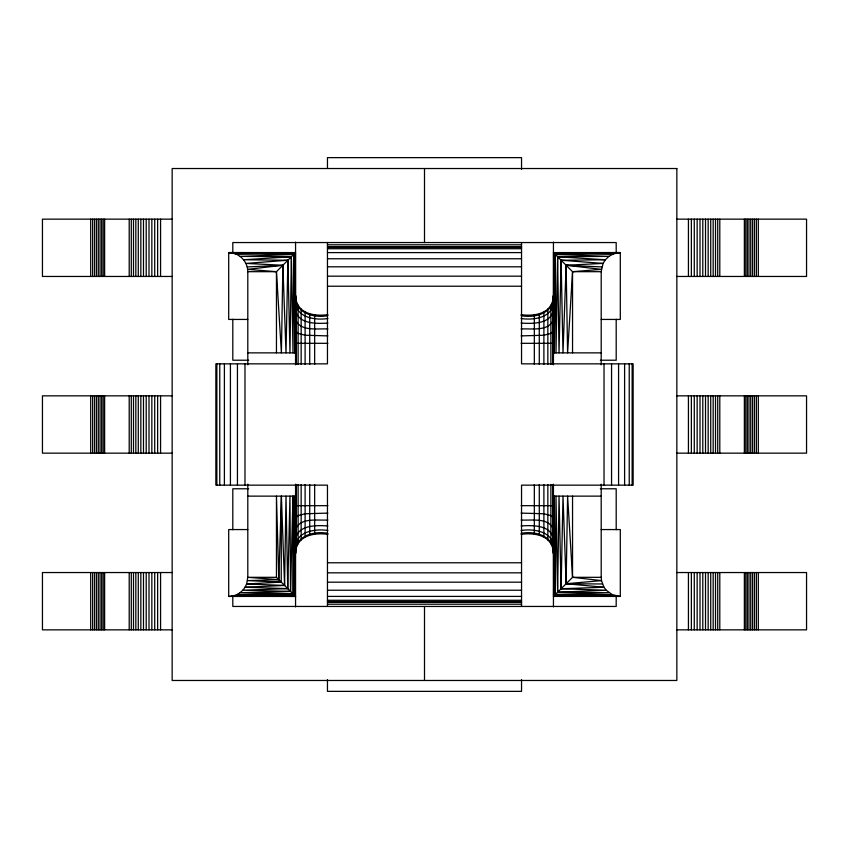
<?xml version="1.0" encoding="UTF-8"?>
<svg xmlns="http://www.w3.org/2000/svg" width="849" height="849" viewBox="0 0 849 849"><rect width="100%" height="100%" fill="white"/><g stroke="black" fill="none" stroke-linecap="round" stroke-linejoin="round"><path stroke-width="1.27" d="M247.802 364.805L247.802 271.68C247.855 263.763 242.485 256.44 235.12 253.692L293.68 254.456L294.911 352.866L294.964 253.172L235.12 253.692L228.699 252.578L228.699 319.436L247.802 319.436M601.198 496.134L553.442 496.134L553.58 596.285L615.525 595.818L554.036 595.828L554.089 496.134L555.32 594.544L612.182 594.608L620.301 596.423L620.301 529.564L601.198 529.564M247.802 484.195L247.802 577.32L246.603 583.985L284.574 585.439L286.007 496.134L287.747 588.612L242.772 590.235L290.528 591.392L293.001 496.134L292.767 593.631L239.991 592.729L290.528 591.392L289.965 496.134L287.747 588.612L245.011 587.253L246.603 583.985L281.231 582.096L281.401 496.134L284.574 585.439L245.011 587.253C241.572 592.814 235.258 596.433 228.699 596.423L228.699 529.564L247.802 529.564M294.911 352.866L295.42 252.715L228.699 252.578L295.558 252.578L276.456 271.68L276.456 352.866M554.089 496.134L553.58 596.285L617.945 596.274M572.544 352.866L572.544 271.68L553.442 252.578L620.301 252.578L553.58 252.715L554.089 352.866L555.32 254.456L613.88 253.692L620.301 252.578L620.301 319.436L601.198 319.436M282.876 265.259L281.401 352.866L276.456 271.68L247.664 269.345L282.876 265.259L286.007 352.866L287.896 260.24L243.621 259.762L291.377 256.759L293.001 352.866L293.68 254.456L240.14 256.377L291.377 256.759L289.965 352.866L287.896 260.24L245.923 263.413L282.876 265.259L247.208 266.947M554.036 595.828L612.182 594.608L606.228 590.235L603.989 587.253L566.124 583.741L567.599 496.134L572.544 577.32L553.442 596.423L620.301 596.423M281.401 496.134L278.812 579.676L247.515 580.61L281.231 582.096M601.198 364.805L601.198 271.68L603.077 263.413L561.104 260.24L559.035 352.866L557.623 256.759L608.86 256.377L555.32 254.456L555.999 352.866L557.623 256.759L605.379 259.762L603.077 263.413L566.124 265.259L562.993 352.866L561.104 260.24L605.379 259.762L608.86 256.377L613.88 253.692L553.58 252.715L553.442 352.866L601.198 352.866M566.124 265.259L601.336 269.345L572.544 271.68L567.599 352.866L566.124 265.259L601.792 266.947M296.205 364.433L296.205 300.504L295.558 295.558L295.229 298.593L295.558 296.205M552.795 484.567L552.795 548.496L553.442 553.442L553.771 550.407L553.442 552.795M295.229 298.031L295.558 295.558M295.558 552.795L295.229 550.407L295.558 553.442L296.205 548.496L296.205 484.567M552.795 364.433L552.795 300.504L553.442 295.558L553.771 298.593L553.442 296.205M553.442 553.442L553.771 550.969M295.558 551.818C295.579 535.401 314.682 530.657 327.894 533.363M553.442 297.182C553.421 313.599 534.318 318.343 521.106 315.637M295.558 547.043C296.216 531.134 315.584 528.545 327.894 530.498M553.442 301.957C552.784 317.866 533.416 320.455 521.106 318.502M295.558 539.455C297.553 524.661 316.804 525.213 327.894 525.945M553.442 309.545C551.447 324.339 532.196 323.787 521.106 323.055M295.558 529.564C299.941 517.073 317.813 520.702 327.894 520.013M553.442 319.436C549.059 331.927 531.187 328.298 521.106 328.988M296.205 548.496C299.676 534.583 315.966 532.663 327.894 534.339M521.106 314.661C533.034 316.337 549.324 314.417 552.795 300.504M295.558 518.049L298.116 515.576L305.109 513.762L327.894 513.104M553.442 330.951L550.884 333.424L543.891 335.238L521.106 335.896M566.124 583.741L601.485 580.61L603.989 587.253L561.104 588.76L559.035 496.134L557.623 592.241L609.009 592.729L555.32 594.544L555.999 496.134L557.623 592.241L606.228 590.235L561.104 588.76L562.993 496.134L566.124 583.741L602.397 583.985M292.767 593.631L236.818 594.608L294.359 595.223L294.911 496.134L295.272 596.136L231.055 596.274L295.558 596.423L276.456 577.32L276.456 496.134L278.812 579.676L247.802 577.32L276.456 577.32M235.12 253.692L295.42 252.715L295.558 352.866L247.802 352.866M172.273 219.148L42.45 219.148L42.45 276.456L172.273 276.456M676.727 219.148L806.55 219.148L806.55 276.456L676.727 276.456M327.459 244.799L521.541 244.799M327.459 246.741L521.541 246.741M327.459 247.399L521.541 247.399M327.459 248.725L521.541 248.725M327.459 252.599L521.541 252.599M327.459 258.765L521.541 258.765M327.459 266.809L521.541 266.809M247.802 271.68L276.456 271.68M572.544 271.68L601.198 271.68M327.459 276.169L521.541 276.169M327.459 286.219L521.541 286.219M296.205 300.504C299.676 314.417 315.966 316.337 327.894 314.661M327.894 315.637C314.682 318.343 295.579 313.599 295.558 297.182M327.894 318.502C315.584 320.455 296.216 317.866 295.558 301.957M327.894 323.055C316.804 323.787 297.553 324.339 295.558 309.545M327.894 328.988C317.813 328.298 299.941 331.927 295.558 319.436M327.894 335.896L305.109 335.238L298.116 333.424L295.558 330.951M295.558 343.314L327.894 343.314M521.106 343.314L553.442 343.314M248.672 360.22L232.806 360.22L232.806 319.235M600.328 360.22L616.194 360.22L616.194 319.235M172.273 395.846L42.45 395.846L42.45 453.154L172.273 453.154M676.727 395.846L806.55 395.846L806.55 453.154L676.727 453.154M248.672 488.78L232.806 488.78L232.806 529.765M600.328 488.78L616.194 488.78L616.194 529.765M247.802 496.134L295.558 496.134L295.272 596.136L233.475 595.818L294.359 595.223L293.001 496.134M295.558 505.686L327.894 505.686M521.106 505.686L553.442 505.686M521.106 513.104L543.891 513.762L550.884 515.576L553.442 518.049M521.106 520.013C531.187 520.702 549.059 517.073 553.442 529.564M521.106 525.945C532.196 525.213 551.447 524.661 553.442 539.455M521.106 530.498C533.416 528.545 552.784 531.134 553.442 547.043M521.106 533.363C534.318 530.657 553.421 535.401 553.442 551.818M521.106 534.339C533.034 532.663 549.324 534.583 552.795 548.496M327.459 562.781L521.541 562.781M172.273 572.544L42.45 572.544L42.45 629.852L172.273 629.852M676.727 572.544L806.55 572.544L806.55 629.852L676.727 629.852M327.459 572.831L521.541 572.831M572.544 577.32L601.198 577.32L601.485 580.61L572.544 577.32L572.544 496.134M327.459 582.191L521.541 582.191M327.459 590.235L521.541 590.235M228.699 596.423L295.558 596.423M327.459 596.401L521.541 596.401M327.459 600.275L521.541 600.275M327.459 601.601L521.541 601.601M327.459 602.259L521.541 602.259M327.459 604.201L521.541 604.201M613.88 253.692L554.036 253.172L554.089 352.866M553.527 296.832L553.803 298.137L553.442 295.558M295.473 552.168L295.197 550.863L295.558 553.442M758.316 219.148L758.316 276.456M758.316 395.846L758.316 453.154M758.316 572.544L758.316 629.852M756.363 219.148L756.363 276.456M756.363 395.846L756.363 453.154M756.363 572.544L756.363 629.852M754.432 219.148L754.432 276.456M754.432 395.846L754.432 453.154M754.432 572.544L754.432 629.852M752.543 219.148L752.543 276.456M752.543 395.846L752.543 453.154M752.543 572.544L752.543 629.852M750.718 219.148L750.718 276.456M750.718 395.846L750.718 453.154M750.718 572.544L750.718 629.852M748.967 219.148L748.967 276.456M748.967 395.846L748.967 453.154M748.967 572.544L748.967 629.852M747.322 219.148L747.322 276.456M747.322 395.846L747.322 453.154M747.322 572.544L747.322 629.852M745.783 219.148L745.783 276.456M745.783 395.846L745.783 453.154M745.783 572.544L745.783 629.852M744.371 219.148L744.371 276.456M744.371 395.846L744.371 453.154M744.371 572.544L744.371 629.852M719.793 219.148L719.793 276.456M719.793 395.846L719.793 453.154M719.793 572.544L719.793 629.852M717.713 219.148L717.713 276.456M717.713 395.846L717.713 453.154M717.713 572.544L717.713 629.852M715.505 219.148L715.505 276.456M715.505 395.846L715.505 453.154M715.505 572.544L715.505 629.852M713.171 219.148L713.171 276.456M713.171 395.846L713.171 453.154M713.171 572.544L713.171 629.852M710.719 219.148L710.719 276.456M710.719 395.846L710.719 453.154M710.719 572.544L710.719 629.852M708.162 219.148L708.162 276.456M708.162 395.846L708.162 453.154M708.162 572.544L708.162 629.852M705.519 219.148L705.519 276.456M705.519 395.846L705.519 453.154M705.519 572.544L705.519 629.852M702.792 219.148L702.792 276.456M702.792 395.846L702.792 453.154M702.792 572.544L702.792 629.852M700 219.148L700 276.456M700 395.846L700 453.154M700 572.544L700 629.852M697.156 219.148L697.156 276.456M697.156 395.846L697.156 453.154M697.156 572.544L697.156 629.852M694.27 219.148L694.27 276.456M694.27 395.846L694.27 453.154M694.27 572.544L694.27 629.852M691.362 219.148L691.362 276.456M691.362 395.846L691.362 453.154M691.362 572.544L691.362 629.852M688.433 219.148L688.433 276.456M688.433 395.846L688.433 453.154M688.433 572.544L688.433 629.852M632.144 363.85L632.144 485.15M629.236 363.85L629.236 485.15M624.609 363.85L624.609 485.15M618.581 363.85L618.581 485.15M616.194 253.129L616.194 242.549L232.806 242.549L232.806 253.129M616.194 595.871L616.194 606.451L232.806 606.451L232.806 595.871M611.556 363.85L611.556 485.15M604.021 363.85L604.021 485.15M601.198 484.195L601.198 577.32M553.442 242.103L553.442 364.805M553.442 484.195L553.442 606.897M550.884 305.109L550.884 364.433M550.884 484.567L550.884 543.891M547.849 309.068L547.849 364.433M547.849 484.567L547.849 539.932M543.891 312.103L543.891 364.433M543.891 484.567L543.891 536.897M539.285 314.013L539.285 364.433M539.285 484.567L539.285 534.987M534.339 314.661L534.339 364.433M534.339 484.567L534.339 534.339M521.541 169.365L521.541 157.638L327.459 157.638L327.459 168.06M521.541 242.718L521.541 363.85L633.142 363.85L633.142 485.15L521.541 485.15L521.541 606.282M521.541 679.635L521.541 691.362L327.459 691.362L327.459 679.635M424.5 168.527L424.5 242.549M424.5 606.451L424.5 680.474M327.459 242.718L327.459 363.85L215.858 363.85L215.858 485.15L327.459 485.15L327.459 606.282M314.661 314.661L314.661 364.433M314.661 484.567L314.661 534.339M309.715 314.013L309.715 364.433M309.715 484.567L309.715 534.987M305.109 312.103L305.109 364.433M305.109 484.567L305.109 536.897M301.151 309.068L301.151 364.433M301.151 484.567L301.151 539.932M298.116 305.109L298.116 364.433M298.116 484.567L298.116 543.891M295.558 242.103L295.558 364.805M295.558 484.195L295.558 606.897M244.979 363.85L244.979 485.15M237.444 363.85L237.444 485.15M230.419 363.85L230.419 485.15M224.391 363.85L224.391 485.15M219.764 363.85L219.764 485.15M216.856 363.85L216.856 485.15M160.567 219.148L160.567 276.456M160.567 395.846L160.567 453.154M160.567 572.544L160.567 629.852M157.638 219.148L157.638 276.456M157.638 395.846L157.638 453.154M157.638 572.544L157.638 629.852M154.73 219.148L154.73 276.456M154.73 395.846L154.73 453.154M154.73 572.544L154.73 629.852M151.844 219.148L151.844 276.456M151.844 395.846L151.844 453.154M151.844 572.544L151.844 629.852M149 219.148L149 276.456M149 395.846L149 453.154M149 572.544L149 629.852M146.208 219.148L146.208 276.456M146.208 395.846L146.208 453.154M146.208 572.544L146.208 629.852M143.481 219.148L143.481 276.456M143.481 395.846L143.481 453.154M143.481 572.544L143.481 629.852M140.838 219.148L140.838 276.456M140.838 395.846L140.838 453.154M140.838 572.544L140.838 629.852M138.281 219.148L138.281 276.456M138.281 395.846L138.281 453.154M138.281 572.544L138.281 629.852M135.829 219.148L135.829 276.456M135.829 395.846L135.829 453.154M135.829 572.544L135.829 629.852M133.495 219.148L133.495 276.456M133.495 395.846L133.495 453.154M133.495 572.544L133.495 629.852M131.287 219.148L131.287 276.456M131.287 395.846L131.287 453.154M131.287 572.544L131.287 629.852M129.207 219.148L129.207 276.456M129.207 395.846L129.207 453.154M129.207 572.544L129.207 629.852M104.629 219.148L104.629 276.456M104.629 395.846L104.629 453.154M104.629 572.544L104.629 629.852M103.217 219.148L103.217 276.456M103.217 395.846L103.217 453.154M103.217 572.544L103.217 629.852M101.678 219.148L101.678 276.456M101.678 395.846L101.678 453.154M101.678 572.544L101.678 629.852M100.033 219.148L100.033 276.456M100.033 395.846L100.033 453.154M100.033 572.544L100.033 629.852M98.282 219.148L98.282 276.456M98.282 395.846L98.282 453.154M98.282 572.544L98.282 629.852M96.457 219.148L96.457 276.456M96.457 395.846L96.457 453.154M96.457 572.544L96.457 629.852M94.568 219.148L94.568 276.456M94.568 395.846L94.568 453.154M94.568 572.544L94.568 629.852M92.637 219.148L92.637 276.456M92.637 395.846L92.637 453.154M92.637 572.544L92.637 629.852M90.684 219.148L90.684 276.456M90.684 395.846L90.684 453.154M90.684 572.544L90.684 629.852M676.844 168.527L172.156 168.527L172.156 680.474L676.844 680.474L676.844 168.527"/></g></svg>
